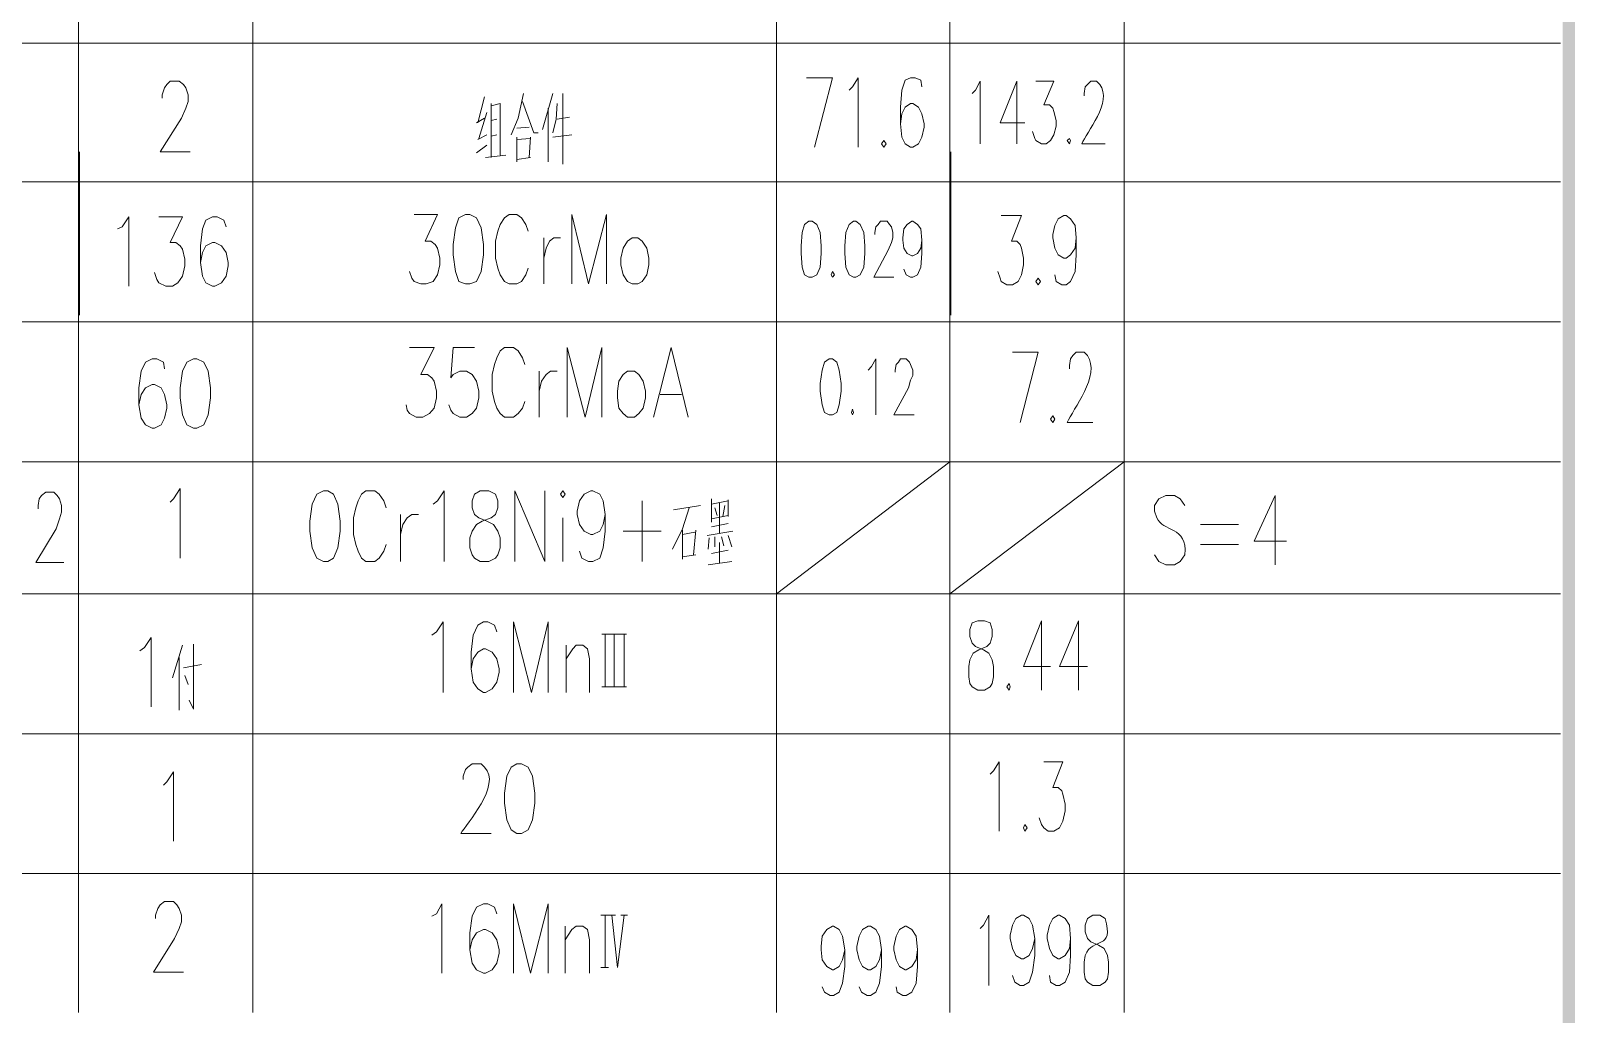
# Model space of a CAD drawing. Header units: millimetres. Extents: x 0 to 1648, y 27 to 2331.
# Drawn here: x 1399 to 1647.5, y 470.7 to 628.8 of the extents above; entities that cross this region are included whole.
import ezdxf

# ---------------------------------------------------------------- set-up
doc = ezdxf.new("R2010")
doc.units = ezdxf.units.MM
doc.layers.add('1', color=7, linetype='Continuous')

msp = doc.modelspace()

# ---------------------------------------------------------------- hatches: boundary and pattern name
h = msp.add_hatch(color=0)
h.dxf.hatch_style = 2
h.paths.add_polyline_path([(1647.54, 2331.231732), (1645.56, 2329.431732), (1647.54, 27.231732)])
h = msp.add_hatch(color=0)
h.dxf.hatch_style = 2
h.paths.add_polyline_path([(1645.56, 2329.431732), (1647.54, 27.231732), (1645.56, 29.031732)])

# ---------------------------------------------------------------- linework, layer by layer
at = {"layer": '1', "color": 0, "lineweight": 5}
for points in [[(1406.7, 649.311732), (1406.7, 626.811732)], [(1434.78, 649.311732), (1434.78, 626.811732)], [(1519.02, 649.311732), (1519.02, 626.811732)], [(1546.92, 649.311732), (1546.92, 626.811732)], [(1575, 649.311732), (1575, 626.811732)], [(1645.2, 626.811732), (1140.3, 626.811732), (1140.3, 604.491732)], [(1406.7, 626.811732), (1406.7, 604.491732)], [(1434.78, 626.811732), (1434.78, 604.491732)], [(1519.02, 626.811732), (1519.02, 604.491732)], [(1546.92, 626.811732), (1546.92, 604.491732)], [(1575, 626.811732), (1575, 604.491732)], [(1525.14, 610.071732), (1528.02, 621.231732), (1523.88, 621.231732)], [(1530.72, 619.251732), (1531.26, 619.791732), (1532.16, 621.231732), (1532.16, 610.071732)], [(1542.42, 619.791732), (1542.24, 620.871732), (1541.34, 621.231732), (1540.62, 621.231732), (1539.72, 620.871732), (1539.18, 619.251732), (1539, 616.551732), (1539, 613.851732), (1539.18, 611.691732), (1539.72, 610.611732), (1540.62, 610.071732), (1540.98, 610.071732), (1541.88, 610.611732), (1542.42, 611.691732), (1542.78, 613.311732), (1542.78, 613.851732), (1542.42, 615.471732), (1541.88, 616.551732), (1540.98, 617.091732), (1540.62, 617.091732), (1539.72, 616.551732), (1539.18, 615.471732), (1539, 613.851732)], [(1420.2, 617.991732), (1420.2, 618.531732), (1420.56, 619.611732), (1420.92, 620.151732), (1421.46, 620.691732), (1422.9, 620.691732), (1423.62, 620.151732), (1423.98, 619.611732), (1424.34, 618.531732), (1424.34, 617.451732), (1423.98, 616.371732), (1423.26, 614.751732), (1419.84, 609.351732), (1424.7, 609.351732)], [(1550.52, 618.711732), (1551.06, 619.251732), (1551.78, 620.691732), (1551.78, 610.611732)], [(1557.72, 620.691732), (1555.02, 614.031732), (1558.98, 614.031732)], [(1557.72, 620.691732), (1557.72, 610.611732)], [(1560.78, 620.691732), (1563.66, 620.691732), (1562.04, 616.911732), (1562.94, 616.911732), (1563.48, 616.371732), (1563.66, 615.831732), (1564.02, 614.391732), (1564.02, 613.491732), (1563.66, 612.051732), (1563.12, 611.151732), (1562.4, 610.611732), (1561.68, 610.611732), (1560.78, 611.151732), (1560.6, 611.511732), (1560.24, 612.591732)], [(1472.04, 618.171732), (1470.96, 614.031732)], [(1473.12, 617.091732), (1473.12, 608.451732)], [(1474.56, 617.091732), (1473.12, 616.731732)], [(1474.56, 608.811732), (1474.56, 617.091732)], [(1478.34, 618.711732), (1477.44, 614.751732)], [(1478.16, 617.451732), (1479.96, 612.411732)], [(1483.02, 618.711732), (1481.4, 612.951732)], [(1482.3, 616.371732), (1482.3, 607.731732)], [(1483.74, 617.091732), (1483.56, 614.571732), (1483.02, 612.411732)], [(1484.64, 618.711732), (1484.64, 607.371732)], [(1470.78, 614.031732), (1472.04, 614.751732)], [(1472.4, 615.651732), (1471.14, 611.511732)], [(1473.12, 614.391732), (1474.02, 614.571732)], [(1477.44, 614.751732), (1476.36, 612.051732)], [(1483.74, 614.571732), (1485.72, 614.931732)], [(1472.4, 612.051732), (1470.96, 611.331732)], [(1474.02, 612.051732), (1473.12, 611.871732)], [(1477.26, 613.131732), (1479.24, 613.311732)], [(1477.26, 611.691732), (1477.26, 607.731732)], [(1477.26, 611.331732), (1479.42, 611.511732)], [(1479.42, 611.691732), (1479.24, 608.451732)], [(1479.96, 612.411732), (1480.68, 612.411732)], [(1483.02, 611.691732), (1486.08, 612.051732)], [(1566.18, 611.511732), (1565.82, 611.151732), (1566.18, 610.611732), (1566.36, 611.151732), (1566.18, 611.511732)], [(1406.88, 609.351732), (1406.88, 583.071732)], [(1434.78, 609.351732), (1434.78, 583.071732)], [(1470.78, 609.171732), (1472.4, 610.431732)], [(1472.22, 608.451732), (1475.46, 608.811732)], [(1519.02, 609.351732), (1519.02, 583.071732)], [(1536.3, 611.151732), (1535.94, 610.611732), (1536.3, 610.071732), (1536.66, 610.611732), (1536.3, 611.151732)], [(1547.1, 609.351732), (1547.1, 583.071732)], [(1575, 609.351732), (1575, 583.071732)], [(1477.26, 608.091732), (1479.42, 608.451732)], [(1477.26, 608.451732), (1477.26, 608.091732)], [(1645.2, 604.491732), (1140.3, 604.491732), (1140.3, 581.991732)], [(1406.7, 604.491732), (1406.7, 581.991732)], [(1434.78, 604.491732), (1434.78, 581.991732)], [(1519.02, 604.491732), (1519.02, 581.991732)], [(1546.92, 604.491732), (1546.92, 581.991732)], [(1575, 604.491732), (1575, 581.991732)], [(1413, 596.931732), (1413.72, 597.291732), (1414.8, 598.911732), (1414.8, 587.751732)], [(1419.66, 598.911732), (1423.44, 598.911732), (1421.46, 594.771732), (1422.36, 594.771732), (1423.08, 594.231732), (1423.44, 593.691732), (1423.8, 592.071732), (1423.8, 590.991732), (1423.44, 589.371732), (1422.72, 588.291732), (1421.82, 587.751732), (1420.74, 587.751732), (1419.66, 588.291732), (1419.3, 588.831732), (1418.94, 589.911732)], [(1430.46, 597.291732), (1430.1, 598.371732), (1429.02, 598.911732), (1428.3, 598.911732), (1427.22, 598.371732), (1426.68, 596.931732), (1426.32, 594.231732), (1426.32, 591.531732), (1426.68, 589.371732), (1427.22, 588.291732), (1428.3, 587.751732), (1428.66, 587.751732), (1429.74, 588.291732), (1430.46, 589.371732), (1430.82, 590.991732), (1430.82, 591.531732), (1430.46, 593.151732), (1429.74, 594.231732), (1428.66, 594.771732), (1428.3, 594.771732), (1427.22, 594.231732), (1426.68, 593.151732), (1426.32, 591.531732)], [(1460.7, 599.271732), (1464.48, 599.271732), (1462.5, 594.951732), (1463.4, 594.951732), (1464.12, 594.411732), (1464.48, 593.871732), (1464.84, 592.251732), (1464.84, 591.171732), (1464.48, 589.551732), (1463.76, 588.471732), (1462.68, 588.111732), (1461.78, 588.111732), (1460.7, 588.471732), (1460.34, 589.011732), (1459.98, 590.091732)], [(1468.98, 599.271732), (1467.9, 598.731732), (1467.36, 597.111732), (1467, 594.411732), (1467, 592.791732), (1467.36, 590.091732), (1467.9, 588.471732), (1468.98, 588.111732), (1469.7, 588.111732), (1470.78, 588.471732), (1471.5, 590.091732), (1471.86, 592.791732), (1471.86, 594.411732), (1471.5, 597.111732), (1470.78, 598.731732), (1469.7, 599.271732), (1468.98, 599.271732)], [(1479.06, 596.571732), (1478.7, 597.651732), (1477.98, 598.731732), (1477.26, 599.271732), (1476, 599.271732), (1475.28, 598.731732), (1474.56, 597.651732), (1474.2, 596.571732), (1473.84, 594.951732), (1473.84, 592.251732), (1474.2, 590.631732), (1474.56, 589.551732), (1475.28, 588.471732), (1476, 588.111732), (1477.26, 588.111732), (1477.98, 588.471732), (1478.7, 589.551732), (1479.06, 590.631732)], [(1486.08, 588.111732), (1486.08, 599.271732), (1488.78, 588.111732), (1491.66, 599.271732), (1491.66, 588.111732)], [(1555.2, 599.091732), (1558.44, 599.091732), (1556.82, 594.951732), (1557.72, 594.951732), (1558.26, 594.411732), (1558.44, 593.871732), (1558.8, 592.251732), (1558.8, 591.171732), (1558.44, 589.551732), (1557.9, 588.471732), (1557, 587.931732), (1556.1, 587.931732), (1555.2, 588.471732), (1555.02, 589.011732), (1554.66, 590.091732)], [(1567.26, 595.491732), (1567.08, 593.871732), (1566.36, 592.791732), (1565.64, 592.251732), (1565.28, 592.251732), (1564.38, 592.791732), (1563.84, 593.871732), (1563.48, 595.491732), (1563.48, 596.031732), (1563.84, 597.471732), (1564.38, 598.551732), (1565.28, 599.091732), (1565.64, 599.091732), (1566.36, 598.551732), (1567.08, 597.471732), (1567.26, 595.491732), (1567.26, 592.791732), (1567.08, 590.091732), (1566.36, 588.471732), (1565.64, 587.931732), (1564.92, 587.931732), (1564.02, 588.471732), (1563.84, 589.551732)], [(1524.24, 598.191732), (1523.52, 597.651732), (1523.16, 596.391732), (1522.98, 594.231732), (1522.98, 592.971732), (1523.16, 590.811732), (1523.52, 589.551732), (1524.24, 589.191732), (1524.78, 589.191732), (1525.5, 589.551732), (1526.04, 590.811732), (1526.22, 592.971732), (1526.22, 594.231732), (1526.04, 596.391732), (1525.5, 597.651732), (1524.78, 598.191732), (1524.24, 598.191732)], [(1531.44, 598.191732), (1530.72, 597.651732), (1530.18, 596.391732), (1530, 594.231732), (1530, 592.971732), (1530.18, 590.811732), (1530.72, 589.551732), (1531.44, 589.191732), (1531.8, 589.191732), (1532.52, 589.551732), (1533.06, 590.811732), (1533.24, 592.971732), (1533.24, 594.231732), (1533.06, 596.391732), (1532.52, 597.651732), (1531.8, 598.191732), (1531.44, 598.191732)], [(1534.86, 596.031732), (1534.86, 596.391732), (1535.04, 597.291732), (1535.4, 597.651732), (1535.76, 598.191732), (1536.84, 598.191732), (1537.2, 597.651732), (1537.56, 597.291732), (1537.74, 596.391732), (1537.74, 595.491732), (1537.56, 594.771732), (1537.02, 593.511732), (1534.68, 589.191732), (1537.92, 589.191732)], [(1542.42, 595.131732), (1542.24, 593.871732), (1541.7, 592.971732), (1540.98, 592.611732), (1540.8, 592.611732), (1540.08, 592.971732), (1539.54, 593.871732), (1539.36, 595.131732), (1539.36, 595.491732), (1539.54, 596.931732), (1540.08, 597.651732), (1540.8, 598.191732), (1540.98, 598.191732), (1541.7, 597.651732), (1542.24, 596.931732), (1542.42, 595.131732), (1542.42, 592.971732), (1542.24, 590.811732), (1541.7, 589.551732), (1540.98, 589.191732), (1540.62, 589.191732), (1539.9, 589.551732), (1539.54, 590.451732)], [(1481.58, 595.491732), (1481.58, 588.111732)], [(1481.58, 592.251732), (1481.94, 593.871732), (1482.48, 594.951732), (1483.2, 595.491732), (1484.28, 595.491732)], [(1495.8, 595.491732), (1495.08, 594.951732), (1494.36, 593.871732), (1494, 592.251732), (1494, 591.171732), (1494.36, 589.551732), (1495.08, 588.471732), (1495.8, 588.111732), (1496.7, 588.111732), (1497.42, 588.471732), (1498.14, 589.551732), (1498.5, 591.171732), (1498.5, 592.251732), (1498.14, 593.871732), (1497.42, 594.951732), (1496.7, 595.491732), (1495.8, 595.491732)], [(1528.02, 590.091732), (1527.84, 589.551732), (1528.02, 589.191732), (1528.38, 589.551732), (1528.02, 590.091732)], [(1561.14, 589.011732), (1560.78, 588.471732), (1561.14, 587.931732), (1561.5, 588.471732), (1561.14, 589.011732)], [(1645.2, 581.991732), (1140.3, 581.991732), (1140.3, 559.491732)], [(1406.7, 583.071732), (1406.7, 560.571732)], [(1406.7, 581.991732), (1406.7, 559.491732)], [(1434.78, 583.071732), (1434.78, 560.571732)], [(1434.78, 581.991732), (1434.78, 559.491732)], [(1519.02, 583.071732), (1519.02, 560.571732)], [(1519.02, 581.991732), (1519.02, 559.491732)], [(1546.92, 583.071732), (1546.92, 560.571732)], [(1546.92, 581.991732), (1546.92, 559.491732)], [(1575, 583.071732), (1575, 560.571732)], [(1575, 581.991732), (1575, 559.491732)], [(1459.98, 577.851732), (1463.94, 577.851732), (1461.78, 573.531732), (1462.86, 573.531732), (1463.58, 572.991732), (1463.94, 572.451732), (1464.3, 570.831732), (1464.3, 569.751732), (1463.94, 568.131732), (1463.22, 567.231732), (1462.14, 566.691732), (1461.06, 566.691732), (1459.98, 567.231732), (1459.62, 567.771732), (1459.44, 568.671732)], [(1470.42, 577.851732), (1467, 577.851732), (1466.64, 572.991732), (1467, 573.531732), (1468.08, 574.071732), (1469.16, 574.071732), (1470.06, 573.531732), (1470.78, 572.451732), (1471.14, 570.831732), (1471.14, 569.751732), (1470.78, 568.131732), (1470.06, 567.231732), (1469.16, 566.691732), (1468.08, 566.691732), (1467, 567.231732), (1466.64, 567.771732), (1466.28, 568.671732)], [(1478.52, 575.151732), (1478.16, 576.231732), (1477.44, 577.311732), (1476.72, 577.851732), (1475.28, 577.851732), (1474.56, 577.311732), (1474.02, 576.231732), (1473.66, 575.151732), (1473.3, 573.531732), (1473.3, 570.831732), (1473.66, 569.211732), (1474.02, 568.131732), (1474.56, 567.231732), (1475.28, 566.691732), (1476.72, 566.691732), (1477.44, 567.231732), (1478.16, 568.131732), (1478.52, 569.211732)], [(1485.36, 566.691732), (1485.36, 577.851732), (1488.24, 566.691732), (1490.94, 577.851732), (1490.94, 566.691732)], [(1499.22, 566.691732), (1502.1, 577.851732), (1504.8, 566.691732)], [(1558.26, 565.791732), (1561.14, 577.131732), (1557, 577.131732)], [(1420.56, 574.431732), (1420.38, 575.511732), (1419.3, 576.051732), (1418.58, 576.051732), (1417.5, 575.511732), (1416.78, 574.071732), (1416.42, 571.371732), (1416.42, 568.671732), (1416.78, 566.511732), (1417.5, 565.431732), (1418.58, 564.891732), (1418.94, 564.891732), (1420.02, 565.431732), (1420.56, 566.511732), (1420.92, 568.131732), (1420.92, 568.671732), (1420.56, 570.291732), (1420.02, 571.371732), (1418.94, 571.911732), (1418.58, 571.911732), (1417.5, 571.371732), (1416.78, 570.291732), (1416.42, 568.671732)], [(1425.24, 576.051732), (1424.16, 575.511732), (1423.44, 574.071732), (1423.08, 571.371732), (1423.08, 569.751732), (1423.44, 567.051732), (1424.16, 565.431732), (1425.24, 564.891732), (1425.78, 564.891732), (1426.86, 565.431732), (1427.58, 567.051732), (1427.94, 569.751732), (1427.94, 571.371732), (1427.58, 574.071732), (1426.86, 575.511732), (1425.78, 576.051732), (1425.24, 576.051732)], [(1480.86, 574.071732), (1480.86, 566.691732)], [(1480.86, 570.831732), (1481.22, 572.451732), (1481.94, 573.531732), (1482.66, 574.071732), (1483.74, 574.071732)], [(1495.08, 574.071732), (1494.36, 573.531732), (1493.64, 572.451732), (1493.46, 570.831732), (1493.46, 569.751732), (1493.64, 568.131732), (1494.36, 567.231732), (1495.08, 566.691732), (1496.16, 566.691732), (1496.88, 567.231732), (1497.6, 568.131732), (1497.96, 569.751732), (1497.96, 570.831732), (1497.6, 572.451732), (1496.88, 573.531732), (1496.16, 574.071732), (1495.08, 574.071732)], [(1527.48, 576.051732), (1526.76, 575.511732), (1526.4, 574.251732), (1526.04, 572.091732), (1526.04, 570.831732), (1526.4, 568.671732), (1526.76, 567.411732), (1527.48, 567.051732), (1528.02, 567.051732), (1528.74, 567.411732), (1529.1, 568.671732), (1529.46, 570.831732), (1529.46, 572.091732), (1529.1, 574.251732), (1528.74, 575.511732), (1528.02, 576.051732), (1527.48, 576.051732)], [(1533.78, 574.251732), (1534.32, 574.791732), (1535.04, 576.051732), (1535.04, 567.051732)], [(1538.1, 573.891732), (1538.1, 574.251732), (1538.28, 575.151732), (1538.64, 575.511732), (1539, 576.051732), (1539.9, 576.051732), (1540.44, 575.511732), (1540.62, 575.151732), (1540.98, 574.251732), (1540.98, 573.351732), (1540.62, 572.631732), (1540.26, 571.371732), (1537.92, 567.051732), (1541.16, 567.051732)], [(1500.3, 570.291732), (1503.72, 570.291732)], [(1531.26, 567.951732), (1531.08, 567.411732), (1531.26, 567.051732), (1531.44, 567.411732), (1531.26, 567.951732)], [(1563.48, 566.871732), (1563.12, 566.331732), (1563.48, 565.791732), (1563.84, 566.331732), (1563.48, 566.871732)], [(1645.2, 559.491732), (1140.3, 559.491732), (1140.3, 537.171732)], [(1406.7, 560.571732), (1406.7, 538.251732)], [(1406.7, 559.491732), (1406.7, 537.171732)], [(1434.78, 560.571732), (1434.78, 538.251732)], [(1434.78, 559.491732), (1434.78, 537.171732)], [(1519.02, 560.571732), (1519.02, 538.251732)], [(1519.02, 538.251732), (1546.92, 559.491732)], [(1519.02, 559.491732), (1519.02, 537.171732)], [(1546.92, 560.571732), (1546.92, 538.251732)], [(1546.92, 538.251732), (1575, 559.491732)], [(1546.92, 559.491732), (1546.92, 537.171732)], [(1575, 560.571732), (1575, 538.251732)], [(1575, 559.491732), (1575, 537.171732)], [(1400.22, 551.931732), (1400.22, 552.471732), (1400.4, 553.551732), (1400.76, 554.091732), (1401.48, 554.631732), (1402.74, 554.631732), (1403.28, 554.091732), (1403.64, 553.551732), (1404, 552.471732), (1404, 551.391732), (1403.64, 550.311732), (1403.1, 548.691732), (1399.86, 543.291732), (1404.36, 543.291732)], [(1421.46, 553.011732), (1422, 553.551732), (1423.08, 555.171732), (1423.08, 544.011732)], [(1446.12, 554.811732), (1445.04, 554.271732), (1444.32, 552.651732), (1443.96, 549.951732), (1443.96, 548.331732), (1444.32, 545.631732), (1445.04, 544.011732), (1446.12, 543.471732), (1446.84, 543.471732), (1447.74, 544.011732), (1448.46, 545.631732), (1448.82, 548.331732), (1448.82, 549.951732), (1448.46, 552.651732), (1447.74, 554.271732), (1446.84, 554.811732), (1446.12, 554.811732)], [(1456.2, 552.111732), (1455.84, 553.191732), (1455.12, 554.271732), (1454.4, 554.811732), (1452.96, 554.811732), (1452.24, 554.271732), (1451.7, 553.191732), (1451.34, 552.111732), (1450.98, 550.491732), (1450.98, 547.791732), (1451.34, 546.171732), (1451.7, 545.091732), (1452.24, 544.011732), (1452.96, 543.471732), (1454.4, 543.471732), (1455.12, 544.011732), (1455.84, 545.091732), (1456.2, 546.171732)], [(1463.76, 552.651732), (1464.48, 553.191732), (1465.56, 554.811732), (1465.56, 543.471732)], [(1471.32, 554.811732), (1470.42, 554.271732), (1470.06, 553.191732), (1470.06, 552.111732), (1470.42, 551.031732), (1471.14, 550.491732), (1472.4, 549.951732), (1473.48, 549.411732), (1474.2, 548.331732), (1474.56, 547.251732), (1474.56, 545.631732), (1474.2, 544.551732), (1473.84, 544.011732), (1472.76, 543.471732), (1471.32, 543.471732), (1470.42, 544.011732), (1470.06, 544.551732), (1469.7, 545.631732), (1469.7, 547.251732), (1470.06, 548.331732), (1470.78, 549.411732), (1471.68, 549.951732), (1473.12, 550.491732), (1473.84, 551.031732), (1474.2, 552.111732), (1474.2, 553.191732), (1473.84, 554.271732), (1472.76, 554.811732), (1471.32, 554.811732)], [(1476.9, 543.471732), (1476.9, 554.811732), (1481.76, 543.471732), (1481.76, 554.811732)], [(1484.28, 554.271732), (1484.64, 553.731732), (1485, 554.271732), (1484.64, 554.811732), (1484.28, 554.271732)], [(1491.48, 551.031732), (1491.12, 549.411732), (1490.58, 548.331732), (1489.5, 547.791732), (1489.14, 547.791732), (1488.06, 548.331732), (1487.34, 549.411732), (1486.98, 551.031732), (1486.98, 551.571732), (1487.34, 553.191732), (1488.06, 554.271732), (1489.14, 554.811732), (1489.5, 554.811732), (1490.58, 554.271732), (1491.12, 553.191732), (1491.48, 551.031732), (1491.48, 548.331732), (1491.12, 545.631732), (1490.58, 544.011732), (1489.5, 543.471732), (1488.78, 543.471732), (1487.7, 544.011732), (1487.34, 545.091732)], [(1497.42, 553.191732), (1497.42, 543.471732)], [(1504.98, 552.111732), (1503.9, 548.691732), (1502.28, 545.451732)], [(1502.46, 551.751732), (1506.78, 552.471732)], [(1508.58, 553.551732), (1508.58, 549.771732)], [(1508.58, 552.651732), (1511.28, 553.191732)], [(1509.12, 552.111732), (1509.48, 550.851732)], [(1509.84, 552.831732), (1509.84, 547.971732)], [(1510.74, 552.471732), (1510.38, 550.671732)], [(1511.28, 553.371732), (1511.28, 550.671732)], [(1599.3, 554.091732), (1595.88, 546.711732), (1601.1, 546.711732)], [(1599.3, 554.091732), (1599.3, 542.931732)], [(1458.54, 551.031732), (1458.54, 543.471732)], [(1458.54, 547.791732), (1458.9, 549.411732), (1459.62, 550.491732), (1460.34, 551.031732), (1461.42, 551.031732)], [(1484.64, 550.491732), (1484.64, 543.471732)], [(1508.58, 550.311732), (1511.28, 550.851732)], [(1508.58, 549.051732), (1511.28, 549.591732)], [(1587.24, 549.411732), (1593.36, 549.411732)], [(1494.36, 548.331732), (1500.48, 548.331732)], [(1503.9, 548.511732), (1503.9, 543.831732)], [(1503.9, 547.791732), (1505.88, 548.151732)], [(1506.06, 548.511732), (1505.7, 544.551732)], [(1507.86, 547.611732), (1512, 548.331732)], [(1508.22, 547.251732), (1508.04, 545.451732)], [(1509.12, 547.431732), (1509.12, 545.811732)], [(1510.2, 547.431732), (1510.56, 545.991732)], [(1511.28, 547.611732), (1511.82, 545.811732)], [(1506.06, 544.551732), (1503.9, 544.191732)], [(1508.58, 544.731732), (1511.28, 545.271732)], [(1509.84, 546.531732), (1509.84, 543.111732)], [(1587.24, 546.171732), (1593.36, 546.171732)], [(1508.04, 542.931732), (1511.82, 543.471732)], [(1645.2, 538.251732), (1140.3, 538.251732), (1140.3, 515.751732)], [(1406.7, 538.251732), (1406.7, 515.751732)], [(1434.78, 538.251732), (1434.78, 515.751732)], [(1519.02, 538.251732), (1519.02, 515.751732)], [(1546.92, 538.251732), (1546.92, 515.751732)], [(1575, 538.251732), (1575, 515.751732)], [(1463.58, 531.591732), (1464.3, 532.131732), (1465.38, 533.751732), (1465.38, 522.411732)], [(1474.02, 532.131732), (1473.66, 533.211732), (1472.58, 533.751732), (1471.86, 533.751732), (1470.96, 533.211732), (1470.24, 531.591732), (1469.88, 528.891732), (1469.88, 526.191732), (1470.24, 524.031732), (1470.96, 522.951732), (1471.86, 522.411732), (1472.22, 522.411732), (1473.3, 522.951732), (1474.02, 524.031732), (1474.38, 525.651732), (1474.38, 526.191732), (1474.02, 527.811732), (1473.3, 528.891732), (1472.22, 529.431732), (1471.86, 529.431732), (1470.96, 528.891732), (1470.24, 527.811732), (1469.88, 526.191732)], [(1476.72, 522.411732), (1476.72, 533.751732), (1479.6, 522.411732), (1482.3, 533.751732), (1482.3, 522.411732)], [(1490.94, 531.771732), (1494.9, 531.771732)], [(1491.48, 531.771732), (1491.48, 523.311732)], [(1492.92, 531.771732), (1492.92, 523.311732)], [(1494.54, 531.771732), (1494.54, 523.311732)], [(1551.42, 533.931732), (1550.52, 533.571732), (1550.16, 532.491732), (1550.16, 531.411732), (1550.52, 530.331732), (1551.06, 529.791732), (1552.32, 529.251732), (1553.22, 528.711732), (1553.76, 527.631732), (1553.94, 526.551732), (1553.94, 524.931732), (1553.76, 523.851732), (1553.4, 523.311732), (1552.5, 522.771732), (1551.42, 522.771732), (1550.52, 523.311732), (1550.16, 523.851732), (1549.98, 524.931732), (1549.98, 526.551732), (1550.16, 527.631732), (1550.7, 528.711732), (1551.6, 529.251732), (1552.86, 529.791732), (1553.4, 530.331732), (1553.76, 531.411732), (1553.76, 532.491732), (1553.4, 533.571732), (1552.5, 533.931732), (1551.42, 533.931732)], [(1561.68, 533.931732), (1558.8, 526.551732), (1563.12, 526.551732)], [(1561.68, 533.931732), (1561.68, 522.771732)], [(1567.62, 533.931732), (1564.56, 526.551732), (1569.06, 526.551732)], [(1567.62, 533.931732), (1567.62, 522.771732)], [(1416.6, 529.071732), (1417.32, 529.611732), (1418.4, 531.231732), (1418.4, 520.071732)], [(1423.44, 529.971732), (1421.82, 524.751732)], [(1425.24, 530.151732), (1425.24, 519.711732), (1424.52, 521.151732)], [(1485.18, 529.971732), (1485.18, 522.411732)], [(1485.18, 527.811732), (1486.26, 529.431732), (1486.8, 529.971732), (1487.88, 529.971732), (1488.6, 529.431732), (1488.96, 527.811732), (1488.96, 522.411732)], [(1422.9, 527.991732), (1422.9, 519.531732)], [(1423.62, 526.371732), (1426.5, 526.911732)], [(1423.8, 525.111732), (1424.34, 523.671732)], [(1490.94, 523.311732), (1494.9, 523.311732)], [(1556.46, 523.851732), (1556.1, 523.311732), (1556.46, 522.771732), (1556.64, 523.311732), (1556.46, 523.851732)], [(1645.2, 515.751732), (1140.3, 515.751732), (1140.3, 493.251732)], [(1406.7, 515.751732), (1406.7, 493.251732)], [(1434.78, 515.751732), (1434.78, 493.251732)], [(1519.02, 515.751732), (1519.02, 493.251732)], [(1546.92, 515.751732), (1546.92, 493.251732)], [(1575, 515.751732), (1575, 493.251732)], [(1420.38, 507.471732), (1420.92, 508.011732), (1422, 509.631732), (1422, 498.471732)], [(1477.26, 510.891732), (1476.36, 510.351732), (1475.64, 508.911732), (1475.28, 506.211732), (1475.28, 504.591732), (1475.64, 501.891732), (1476.36, 500.271732), (1477.26, 499.731732), (1477.98, 499.731732), (1479.06, 500.271732), (1479.78, 501.891732), (1480.14, 504.591732), (1480.14, 506.211732), (1479.78, 508.911732), (1479.06, 510.351732), (1477.98, 510.891732), (1477.26, 510.891732)], [(1553.4, 509.271732), (1553.94, 509.811732), (1554.84, 511.251732), (1554.84, 500.091732)], [(1562.04, 511.251732), (1565.1, 511.251732), (1563.48, 507.111732), (1564.38, 507.111732), (1564.92, 506.571732), (1565.1, 506.031732), (1565.46, 504.411732), (1565.46, 503.331732), (1565.1, 501.711732), (1564.56, 500.631732), (1563.66, 500.091732), (1562.76, 500.091732), (1562.04, 500.631732), (1561.68, 501.171732), (1561.32, 502.251732)], [(1558.98, 501.171732), (1558.8, 500.631732), (1558.98, 500.091732), (1559.34, 500.631732), (1558.98, 501.171732)], [(1645.2, 493.251732), (1140.3, 493.251732), (1140.3, 470.931732)], [(1406.7, 493.251732), (1406.7, 470.931732)], [(1434.78, 493.251732), (1434.78, 470.931732)], [(1519.02, 493.251732), (1519.02, 470.931732)], [(1546.92, 493.251732), (1546.92, 470.931732)], [(1575, 493.251732), (1575, 470.931732)], [(1419.12, 486.051732), (1419.12, 486.591732), (1419.48, 487.671732), (1419.84, 488.211732), (1420.56, 488.751732), (1422, 488.751732), (1422.54, 488.211732), (1422.9, 487.671732), (1423.26, 486.591732), (1423.26, 485.511732), (1422.9, 484.431732), (1422.18, 482.811732), (1418.76, 477.411732), (1423.62, 477.411732)], [(1463.58, 486.411732), (1464.3, 486.771732), (1465.2, 488.391732), (1465.2, 477.231732)], [(1474.02, 486.771732), (1473.66, 487.851732), (1472.58, 488.391732), (1471.86, 488.391732), (1470.78, 487.851732), (1470.06, 486.411732), (1469.7, 483.711732), (1469.7, 481.011732), (1470.06, 478.851732), (1470.78, 477.771732), (1471.86, 477.231732), (1472.22, 477.231732), (1473.3, 477.771732), (1474.02, 478.851732), (1474.38, 480.471732), (1474.38, 481.011732), (1474.02, 482.631732), (1473.3, 483.711732), (1472.22, 484.251732), (1471.86, 484.251732), (1470.78, 483.711732), (1470.06, 482.631732), (1469.7, 481.011732)], [(1476.72, 477.231732), (1476.72, 488.391732), (1479.42, 477.231732), (1482.3, 488.391732), (1482.3, 477.231732)], [(1485, 484.791732), (1485, 477.231732)], [(1485, 482.631732), (1486.08, 484.251732), (1486.8, 484.791732), (1487.88, 484.791732), (1488.6, 484.251732), (1488.96, 482.631732), (1488.96, 477.231732)], [(1490.76, 486.591732), (1493.1, 486.591732)], [(1491.48, 486.591732), (1491.48, 478.131732)], [(1492.56, 486.591732), (1493.46, 478.131732), (1494.54, 486.591732)], [(1494, 486.591732), (1495.08, 486.591732)], [(1530, 481.011732), (1529.64, 479.391732), (1529.1, 478.311732), (1528.2, 477.771732), (1528.02, 477.771732), (1527.12, 478.311732), (1526.4, 479.391732), (1526.22, 481.011732), (1526.22, 481.551732), (1526.4, 483.171732), (1527.12, 484.251732), (1528.02, 484.791732), (1528.2, 484.791732), (1529.1, 484.251732), (1529.64, 483.171732), (1530, 481.011732), (1530, 478.311732), (1529.64, 475.611732), (1529.1, 474.171732), (1528.2, 473.631732), (1527.66, 473.631732), (1526.76, 474.171732), (1526.4, 475.071732)], [(1535.94, 481.011732), (1535.58, 479.391732), (1535.04, 478.311732), (1534.14, 477.771732), (1533.78, 477.771732), (1532.88, 478.311732), (1532.34, 479.391732), (1531.98, 481.011732), (1531.98, 481.551732), (1532.34, 483.171732), (1532.88, 484.251732), (1533.78, 484.791732), (1534.14, 484.791732), (1535.04, 484.251732), (1535.58, 483.171732), (1535.94, 481.011732), (1535.94, 478.311732), (1535.58, 475.611732), (1535.04, 474.171732), (1534.14, 473.631732), (1533.6, 473.631732), (1532.7, 474.171732), (1532.34, 475.071732)], [(1541.7, 481.011732), (1541.52, 479.391732), (1540.8, 478.311732), (1539.9, 477.771732), (1539.72, 477.771732), (1538.82, 478.311732), (1538.28, 479.391732), (1537.92, 481.011732), (1537.92, 481.551732), (1538.28, 483.171732), (1538.82, 484.251732), (1539.72, 484.791732), (1539.9, 484.791732), (1540.8, 484.251732), (1541.52, 483.171732), (1541.7, 481.011732), (1541.7, 478.311732), (1541.52, 475.611732), (1540.8, 474.171732), (1539.9, 473.631732), (1539.36, 473.631732), (1538.46, 474.171732), (1538.28, 475.071732)], [(1551.78, 484.431732), (1552.32, 484.971732), (1553.22, 486.591732), (1553.22, 475.251732)], [(1560.6, 482.811732), (1560.24, 481.191732), (1559.7, 480.111732), (1558.8, 479.571732), (1558.44, 479.571732), (1557.54, 480.111732), (1557, 481.191732), (1556.64, 482.811732), (1556.64, 483.351732), (1557, 484.971732), (1557.54, 486.051732), (1558.44, 486.591732), (1558.8, 486.591732), (1559.7, 486.051732), (1560.24, 484.971732), (1560.6, 482.811732), (1560.6, 480.111732), (1560.24, 477.411732), (1559.7, 475.791732), (1558.8, 475.251732), (1558.26, 475.251732), (1557.36, 475.791732), (1557, 476.871732)], [(1566.36, 482.811732), (1566.18, 481.191732), (1565.46, 480.111732), (1564.56, 479.571732), (1564.38, 479.571732), (1563.48, 480.111732), (1562.94, 481.191732), (1562.58, 482.811732), (1562.58, 483.351732), (1562.94, 484.971732), (1563.48, 486.051732), (1564.38, 486.591732), (1564.56, 486.591732), (1565.46, 486.051732), (1566.18, 484.971732), (1566.36, 482.811732), (1566.36, 480.111732), (1566.18, 477.411732), (1565.46, 475.791732), (1564.56, 475.251732), (1564.02, 475.251732), (1563.12, 475.791732), (1562.94, 476.871732)], [(1490.76, 478.131732), (1492.02, 478.131732)]]:
    msp.add_lwpolyline(points, dxfattribs=at)
for points, knots in [([(1568.52, 618.351732), (1568.52, 618.351732), (1568.52, 618.711732), (1568.52, 618.711732), (1568.52, 618.711732), (1568.7, 619.791732), (1568.7, 619.791732), (1568.7, 619.791732), (1569.06, 620.151732), (1569.06, 620.151732), (1569.06, 620.151732), (1569.6, 620.691732), (1569.6, 620.691732), (1569.6, 620.691732), (1570.5, 620.691732), (1570.5, 620.691732), (1570.5, 620.691732), (1571.04, 620.151732), (1571.04, 620.151732), (1573.2, 617.451732), (1568.88, 612.411732), (1568.16, 610.611732), (1568.16, 610.611732), (1571.94, 610.611732), (1571.94, 610.611732)], [0, 0, 0, 0, 1, 1, 1, 2, 2, 2, 3, 3, 3, 4, 4, 4, 5, 5, 5, 6, 6, 6, 7, 7, 7, 8, 8, 8, 8]), ([(1566.18, 574.431732), (1566.18, 574.431732), (1566.18, 574.971732), (1566.18, 574.971732), (1566.18, 574.971732), (1566.36, 576.051732), (1566.36, 576.051732), (1566.36, 576.051732), (1566.72, 576.591732), (1566.72, 576.591732), (1566.72, 576.591732), (1567.26, 577.131732), (1567.26, 577.131732), (1567.26, 577.131732), (1568.52, 577.131732), (1568.52, 577.131732), (1568.52, 577.131732), (1569.06, 576.591732), (1569.06, 576.591732), (1571.22, 573.351732), (1566.72, 567.951732), (1565.82, 565.791732), (1565.82, 565.791732), (1569.96, 565.791732), (1569.96, 565.791732)], [0, 0, 0, 0, 1, 1, 1, 2, 2, 2, 3, 3, 3, 4, 4, 4, 5, 5, 5, 6, 6, 6, 7, 7, 7, 8, 8, 8, 8]), ([(1584.72, 552.471732), (1584.72, 552.471732), (1584, 553.551732), (1584, 553.551732), (1584, 553.551732), (1583.1, 554.091732), (1583.1, 554.091732), (1583.1, 554.091732), (1581.66, 554.091732), (1581.66, 554.091732), (1581.66, 554.091732), (1580.58, 553.551732), (1580.58, 553.551732), (1580.58, 553.551732), (1579.86, 552.471732), (1579.86, 552.471732), (1579.86, 552.471732), (1579.86, 551.571732), (1579.86, 551.571732), (1579.86, 551.571732), (1580.22, 550.491732), (1580.22, 550.491732), (1581.12, 548.151732), (1585.26, 549.231732), (1584.72, 544.551732), (1584.72, 544.551732), (1584, 543.471732), (1584, 543.471732), (1584, 543.471732), (1583.1, 542.931732), (1583.1, 542.931732), (1583.1, 542.931732), (1581.66, 542.931732), (1581.66, 542.931732), (1581.66, 542.931732), (1580.58, 543.471732), (1580.58, 543.471732), (1580.58, 543.471732), (1579.86, 544.551732), (1579.86, 544.551732)], [0, 0, 0, 0, 1, 1, 1, 2, 2, 2, 3, 3, 3, 4, 4, 4, 5, 5, 5, 6, 6, 6, 7, 7, 7, 8, 8, 8, 9, 9, 9, 10, 10, 10, 11, 11, 11, 12, 12, 12, 13, 13, 13, 13]), ([(1468.62, 508.371732), (1468.62, 508.371732), (1468.62, 508.911732), (1468.62, 508.911732), (1468.62, 508.911732), (1468.98, 509.991732), (1468.98, 509.991732), (1468.98, 509.991732), (1469.34, 510.351732), (1469.34, 510.351732), (1469.34, 510.351732), (1470.06, 510.891732), (1470.06, 510.891732), (1470.06, 510.891732), (1471.5, 510.891732), (1471.5, 510.891732), (1471.5, 510.891732), (1472.04, 510.351732), (1472.04, 510.351732), (1474.92, 507.471732), (1468.98, 501.171732), (1468.26, 499.731732), (1468.26, 499.731732), (1473.12, 499.731732), (1473.12, 499.731732)], [0, 0, 0, 0, 1, 1, 1, 2, 2, 2, 3, 3, 3, 4, 4, 4, 5, 5, 5, 6, 6, 6, 7, 7, 7, 8, 8, 8, 8]), ([(1569.96, 486.591732), (1569.96, 486.591732), (1569.06, 486.051732), (1569.06, 486.051732), (1569.06, 486.051732), (1568.7, 484.971732), (1568.7, 484.971732), (1568.7, 484.971732), (1568.7, 483.891732), (1568.7, 483.891732), (1568.7, 483.891732), (1569.06, 482.811732), (1569.06, 482.811732), (1569.06, 482.811732), (1569.6, 482.271732), (1569.6, 482.271732), (1569.6, 482.271732), (1570.86, 481.731732), (1570.86, 481.731732), (1570.86, 481.731732), (1571.76, 481.191732), (1571.76, 481.191732), (1571.76, 481.191732), (1572.3, 480.111732), (1572.3, 480.111732), (1572.3, 480.111732), (1572.48, 479.031732), (1572.48, 479.031732), (1572.48, 479.031732), (1572.48, 477.411732), (1572.48, 477.411732), (1572.48, 477.411732), (1572.3, 476.331732), (1572.3, 476.331732), (1572.3, 476.331732), (1571.94, 475.791732), (1571.94, 475.791732), (1571.94, 475.791732), (1571.04, 475.251732), (1571.04, 475.251732), (1571.04, 475.251732), (1569.96, 475.251732), (1569.96, 475.251732), (1569.96, 475.251732), (1569.06, 475.791732), (1569.06, 475.791732), (1569.06, 475.791732), (1568.7, 476.331732), (1568.7, 476.331732), (1568.7, 476.331732), (1568.52, 477.411732), (1568.52, 477.411732), (1568.52, 477.411732), (1568.52, 479.031732), (1568.52, 479.031732), (1568.52, 479.031732), (1568.7, 480.111732), (1568.7, 480.111732), (1569.96, 483.171732), (1573.38, 480.831732), (1571.94, 486.051732), (1571.94, 486.051732), (1571.04, 486.591732), (1571.04, 486.591732), (1571.04, 486.591732), (1569.96, 486.591732), (1569.96, 486.591732)], [0, 0, 0, 0, 1, 1, 1, 2, 2, 2, 3, 3, 3, 4, 4, 4, 5, 5, 5, 6, 6, 6, 7, 7, 7, 8, 8, 8, 9, 9, 9, 10, 10, 10, 11, 11, 11, 12, 12, 12, 13, 13, 13, 14, 14, 14, 15, 15, 15, 16, 16, 16, 17, 17, 17, 18, 18, 18, 19, 19, 19, 20, 20, 20, 21, 21, 21, 22, 22, 22, 22])]:
    msp.add_open_spline(points, degree=3, knots=knots, dxfattribs=at)

doc.saveas('drawing.dxf')
